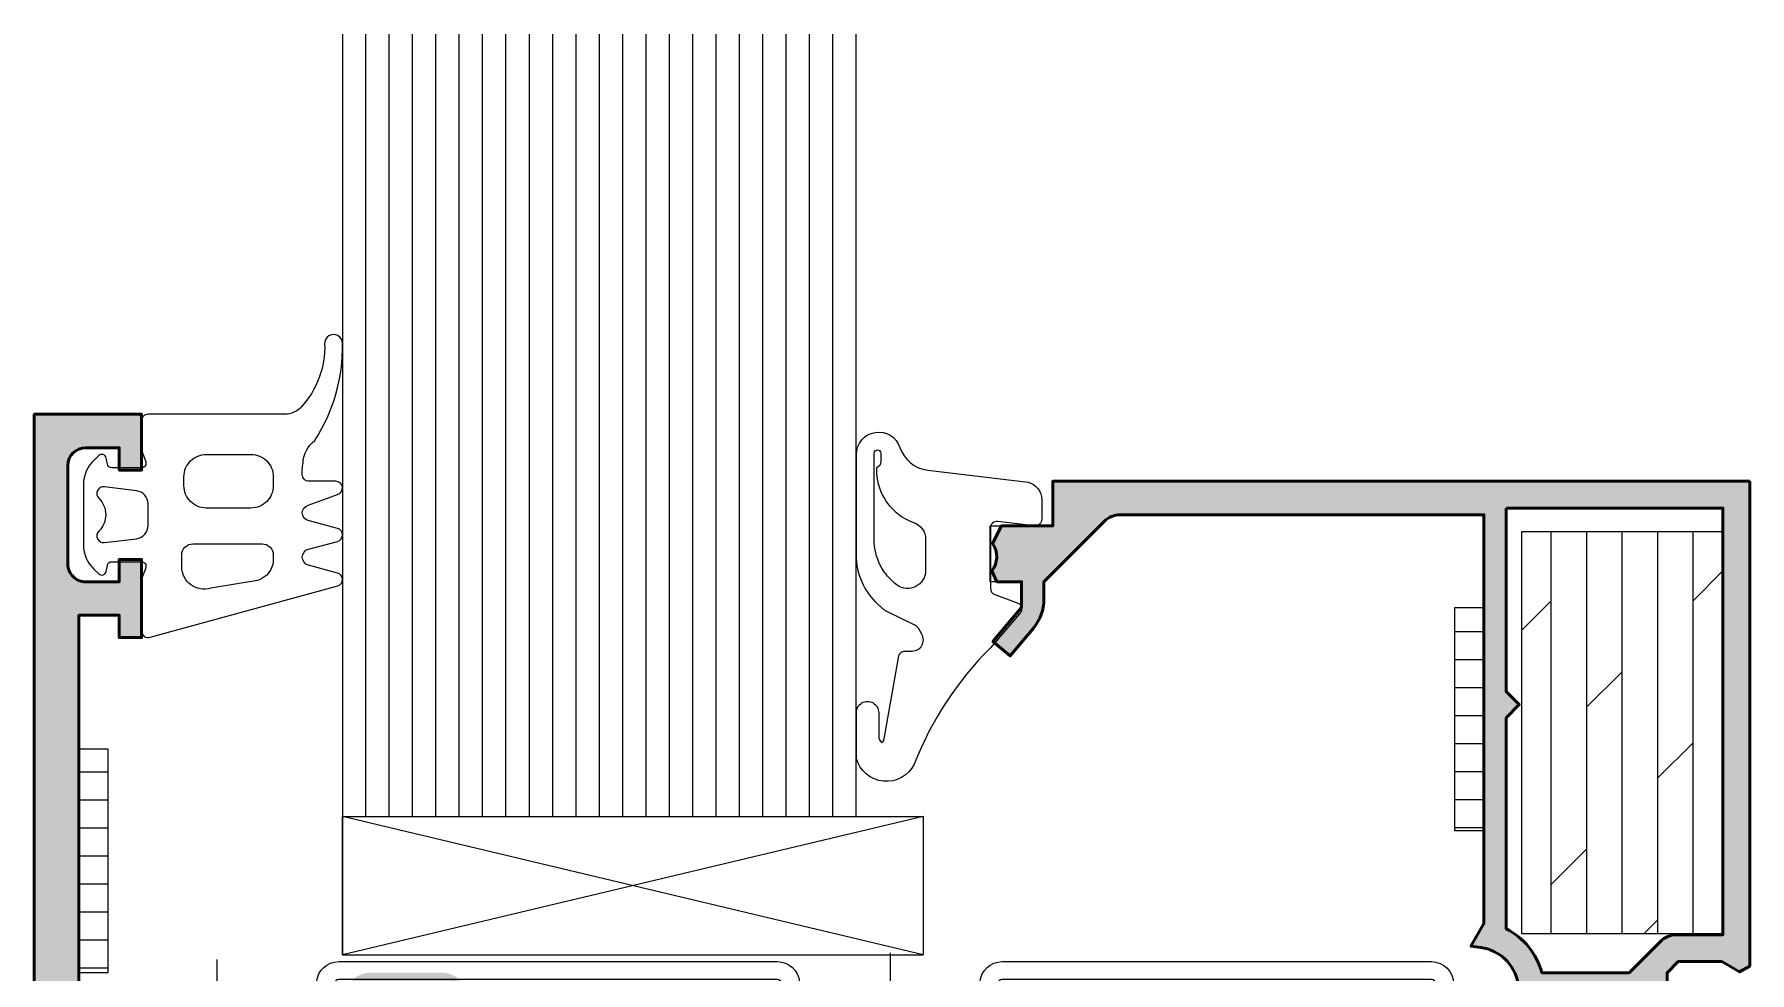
# Model space of a CAD drawing. Header units: millimetres. Extents: x -1821 to 14707, y -2864 to 1473.
# Drawn here: x 12152.8 to 12229.6, y -1103.8 to -1061.8 of the extents above; entities that cross this region are included whole.
import ezdxf

# ---------------------------------------------------------------- set-up
doc = ezdxf.new("R2010")
doc.units = ezdxf.units.MM
doc.linetypes.add('CENTER', pattern=[50.800000000000004, 31.75, -6.35, 6.35, -6.35])
doc.linetypes.add('VERDECKT', pattern=[9.524999999999999, 6.35, -3.175])
doc.layers.add('AM_S', color=80, linetype='Continuous', lineweight=50)
doc.layers.add('Docu-AM_8', color=1, linetype='Continuous', lineweight=25)
for name, color, linetype in [('CENT_18', 3, 'CENTER'), ('CENTER25', 2, 'CENTER'), ('CONST35', 7, 'Continuous'), ('CONST50', 1, 'Continuous'), ('HIDE_18', 3, 'VERDECKT')]:
    doc.layers.add(name, color=color, linetype=linetype)

# ---------------------------------------------------------------- blocks, each defined once
blk = doc.blocks.new('WI4010065')
at = {"linetype": 'Continuous'}
for points in [[(0.3, 0, 0.414214), (0, -0.3), (0, -1.615239), (0.187939, -2.131596, -0.520567), (0, -2.4), (-1.33218, -2.4, -0.36397), (-1.529142, -2.23473), (-1.576655, -1.96527, 0.594937), (-1.910016, -1.853729), (-2.122998, -2.052338, 0.208), (-2.6, -3.149369), (-2.6, -5.850631, 0.208), (-2.122998, -6.947662), (-1.910016, -7.146271, 0.594937), (-1.576655, -7.03473), (-1.529142, -6.76527, -0.36397), (-1.33218, -6.6), (0, -6.6, -0.520567), (0.187939, -6.868404), (0, -7.384761), (0, -9.7, 0.505497), (0.389, -9.986), (8.789, -7.686, 0.751737), (8.775901, -7.11), (7.474901, -6.762, -0.767327), (7.474901, -6.038), (8.775901, -5.69, 0.767327), (8.775901, -5.11), (7.458901, -4.757, -0.767327), (7.458901, -4.076), (8.775901, -3.59, 0.876976), (8.697901, -3), (7.497901, -3, -0.414214), (7.197901, -2.7), (7.197901, -2.48, -0.051818), (7.229954, -2.171592, -0.225446), (7.753453, -1.181, 0.150709), (8.998426, 3.166347, 1.016945), (8.198426, 3.153347, -0.195341), (7.159804, 0.327187, -0.211259), (6.419992, 0), (0.3, 0)], [(4.9, -1.8, -0.414214), (5.9, -2.8), (5.9, -3.2, -0.414214), (4.9, -4.2), (2.9, -4.2, -0.414214), (1.9, -3.2), (1.9, -2.8, -0.414214), (2.9, -1.8), (4.9, -1.8)], [(0.3, -4.975849), (0.3, -4.024151, 0.378866), (-0.226878, -3.428624), (-1.663439, -3.252236, 0.717695), (-1.909647, -3.764588, -0.421053), (-1.909647, -5.235412, 0.717695), (-1.663439, -5.747764), (-0.226878, -5.571376, 0.378866), (0.3, -4.975849)], [(5.4, -5.8, -0.414214), (5.9, -6.3), (5.9, -6.487, -0.328465), (5.197, -7.442), (3.097, -7.784, -0.505497), (1.8, -6.829), (1.8, -6.3, -0.414214), (2.3, -5.8), (5.4, -5.8)]]:
    blk.add_lwpolyline(points, format="xyb", close=True, dxfattribs=at)
blk = doc.blocks.new('WS4070448')
for p, q in [((6.61725692111645, -8.639359081321516), (6.61725692111645, -11.00311480052579)), ((6.61725692111645, -8.639359081321516), (9.517256921116541, -8.639359081321516)), ((9.517256921116541, -11.00311480052579), (9.517256921116541, -8.639359081321516)), ((6.61725692111645, -11.00311480052579), (8.067256921116496, -12.63935908132152)), ((8.067256921116496, -12.63935908132152), (9.517256921116541, -11.00311480052579))]:
    blk.add_line(p, q)
blk.add_lwpolyline([(11.39017358778314, 2.114399939326205, 0.3148562194916155), (4.744340254449881, 2.114399939326205, 0.244911807885714), (4.31725692111651, 1.294786315076664), (4.31725692111651, 0.3606409186785697), (11.81725692111651, 0.3606409186785697), (11.81725692111651, 1.294786315076664, 0.244911807885716), (11.39017358778314, 2.114399939326205, 0.1382912330068625)], format="xyb")
for points in [[(6.117256921116464, -1.139359081321317), (6.617256921116464, -1.428034215916085), (8.06725692111651, -1.08419660353465), (8.56725692111651, -0.707357978585577), (8.06725692111651, -0.5068463343449991), (6.617256921116464, -0.8506839467264342)], [(6.117256921116464, -2.539359081321294), (6.617256921116464, -2.828034215916063), (9.517256921116555, -2.140358991153079), (10.01725692111656, -1.851683856558196), (9.517256921116555, -1.563008721963428), (6.617256921116464, -2.250683946726411)], [(6.117256921116464, -3.939359081321271), (6.617256921116464, -4.22803421591604), (9.517256921116555, -3.540358991153056), (10.01725692111656, -3.251683856558287), (9.517256921116555, -2.963008721963405), (6.617256921116464, -3.650683946726502)], [(6.117256921116464, -5.339359081321362), (6.617256921116464, -5.628034215916131), (9.517256921116555, -4.940358991153147), (10.01725692111656, -4.651683856558265), (9.517256921116555, -4.363008721963496), (6.617256921116464, -5.05068394672648)], [(6.117256921116464, -6.739359081321339), (6.617256921116464, -7.028034215916108), (9.517256921116555, -6.340358991153124), (10.01725692111656, -6.051683856558356), (9.517256921116555, -5.763008721963473), (6.617256921116464, -6.450683946726571)], [(6.117256921116464, -8.13935908132143), (6.617256921116464, -8.428034215916199), (9.517256921116555, -7.740358991153215), (10.01725692111656, -7.451683856558333), (9.517256921116555, -7.163008721963564), (6.617256921116464, -7.850683946726548)]]:
    blk.add_lwpolyline(points, close=True)
for points in [[(6.117256921116464, -1.139359081321317), (8.56725692111651, -0.707357978585577)], [(6.617256921116464, -0.1393590813214303), (6.617256921116464, -0.8506839467264342)], [(9.517256921116555, -0.1393590813214303), (9.517256921116555, -1.563008721963428)], [(6.617256921116464, -1.428034215916085), (6.617256921116464, -1.850683946726662)], [(6.617256921116464, -1.428034215915972), (6.617256921116464, -2.250683946726411)], [(6.617256921116464, -1.428034215916085), (6.617256921116464, -2.250683946726411)], [(6.117256921116464, -2.539359081321294), (10.01725692111656, -1.851683856558196)], [(9.517256921116555, -2.140358991153079), (9.517256921116555, -2.963008721963405)], [(6.617256921116464, -2.828034215916063), (6.617256921116464, -3.650683946726389)], [(6.117256921116464, -3.939359081321271), (10.01725692111656, -3.251683856558287)], [(9.517256921116555, -3.540358991153056), (9.517256921116555, -4.363008721963496)], [(6.617256921116464, -4.22803421591604), (6.617256921116464, -5.05068394672648)], [(6.117256921116464, -5.339359081321362), (10.01725692111656, -4.651683856558265)], [(9.517256921116555, -4.940358991153147), (9.517256921116555, -5.763008721963473)], [(6.117256921116464, -6.739359081321339), (10.01725692111656, -6.051683856558356)], [(6.617256921116464, -5.628034215916131), (6.617256921116464, -6.450683946726457)], [(9.517256921116555, -6.340358991153124), (9.517256921116555, -7.163008721963564)], [(6.117256921116464, -8.13935908132143), (10.01725692111656, -7.451683856558333)], [(6.617256921116464, -7.028034215916108), (6.617256921116464, -7.850683946726548)], [(6.617256921116464, -8.428034215916199), (6.617256921116464, -8.63935908132143)], [(9.517256921116555, -7.740358991153215), (9.517256921116555, -8.63935908132143)], [(9.267256921116555, -8.63935908132143), (9.267256921116555, -10.88653788598694), (8.100687889319275, -12.28495534589953)], [(9.517256921116555, -9.140358991153192), (9.517256921116555, -9.963008721963632)], [(6.617256921116464, -9.828034215916176), (6.617256921116464, -10.65068394672662)]]:
    blk.add_lwpolyline(points)
for centre, radius, start, end in [((6.117256921116464, -0.1393590813214303), 0.5, 0, 90), ((10.01725692111656, -0.1393590813214303), 0.5, 90, 180), ((6.608770647169436, -12.47123468863523), 1.46814441479989, 353.4243546898833, 89.66881296982747)]:
    blk.add_arc(centre, radius, start, end)
at = {"layer": 'CENT_18'}
blk.add_line((8.051324099384601, -14.39948361255352), (8.067256921116496, 4.660640918678553), dxfattribs=at)
at = {"layer": 'HIDE_18'}
for p, q in [((7.095590298616457, 1.693974918678634), (7.095590298616457, 3.078670647065735)), ((9.03892354361642, 1.693974918678634), (9.03892354361642, 3.078670647065735)), ((7.507789093673637, 1.693974918678634), (7.507789093673637, 2.967171702408848)), ((8.626724748559354, 1.693974918678634), (8.626724748559354, 2.967171702408848))]:
    blk.add_line(p, q, dxfattribs=at)
for points in [[(6.417257671116445, 2.920991849600028), (6.417257671116445, 1.693974918678606)], [(9.71725617111646, 2.920991849600028), (9.71725617111646, 1.693974918678606)], [(6.417257671116445, 1.693974918678606), (8.06725692111651, 1.251858952129083)], [(9.71725617111646, 1.693974918678606), (8.06725692111651, 1.251858952129083)]]:
    blk.add_lwpolyline(points, dxfattribs=at)
for centre, radius, start, end in [((6.477833716567616, 4.198323827732139), 1.278767547148902, 267.2848457777188, 298.8872446147255), ((8.06725692111651, 5.853135295953763), 2.939692180009696, 250.6988425741186, 289.3011574258814), ((9.656680125665403, 4.198323827732139), 1.278767547148902, 241.1127553852741, 272.7151542222811), ((6.756423984866402, 2.851153472017387), 1.205859026872558, 253.6642630842155, 286.3357369157983), ((8.067256921116623, 11.77548796901581), 10.12822992478941, 264.4947782301543, 275.5052217698424), ((9.378089857366618, 2.851153472017955), 1.205859026873062, 253.6642630842089, 286.3357369157813)]:
    blk.add_arc(centre, radius, start, end, dxfattribs=at)
blk = doc.blocks.new('WI4080202')
blk.add_lwpolyline([(-29.48325693051129, 2.300000000000118, -0.3888787318529908), (-28.48706223241948, 1.387155742747773), (-28.21544610951105, -1.717430748369289, 0.3888787318529907), (-28.0162071698926, -1.899999599819928), (-20.88378352581526, -1.899999599819758, 0.3888787318529907), (-20.68454458619681, -1.717430748369459), (-20.41292846328815, 1.387155742747776, -0.3888787318529907), (-19.41673376519657, 2.300000000000122), (-0.1999999999998181, 2.300000000000127, -0.414213562373095), (0.8000000000001819, 1.300000000000127), (0.8000000000001819, -5.684341886080801e-14, -0.414213562373095), (-0.1999999999998181, -1.000000000000057), (-1.699999999999818, -1.000000000000057), (-1.699999999999818, -0.1999999999998749), (-0.1999999999998181, -0.1999999999998749, 0.4142135623731117), (0, 0), (0, 1.300000000000127, 0.4142135623731117), (-0.1999999999998181, 1.500000000000002), (-19.41673376519657, 1.500000000000167, 0.3888787318529743), (-19.61597270481502, 1.317431148549641), (-19.88758882772345, -1.787155342567594, -0.3888787318529907), (-20.88378352581526, -2.69999959981994), (-28.0162071698926, -2.69999959981994, -0.3888787318529907), (-29.01240186798418, -1.787155342567594), (-29.28401799089283, 1.317431148549467, 0.3888787318529908), (-29.48325693051129, 1.500000000000107), (-49.11672446090415, 1.499999999999931, 0.3888787318530236), (-49.31596340052238, 1.317431148549632), (-49.61382596208682, -2.087153509164708, -0.3888787318530562), (-50.61002066017841, -2.999997766417053), (-58.2000000000005, -2.999997766417057), (-58.2000000000005, -2.199997766416875), (-50.61002066017841, -2.199997766416871, 0.3888787318530562), (-50.41078172055995, -2.017428914966573), (-50.11291915899574, 1.387155742747767, -0.3888787318529907), (-49.11672446090415, 2.300000000000169), (-29.48325693051129, 2.300000000000118)], format="xyb", close=True)
for points in [[(-56.44784405713563, -2.199997766416875), (-56.44784405713563, -2.999997766417057)], [(-52.44784405713563, -2.199997766416871), (-52.44784405713563, -2.999997766417053)]]:
    blk.add_lwpolyline(points)
at = {"layer": 'CENTER25'}
for p, q in [((-24.44999534785393, 1.089744308805443), (-24.44999534785393, -5.582265911177451)), ((-54.60000000000059, -6.031587835803879), (-54.60000000000059, 0.7551045396416907))]:
    blk.add_line(p, q, dxfattribs=at)
blk = doc.blocks.new('WI4030187')
h = blk.add_hatch()
h.set_pattern_fill('LINE', color=256, scale=0.395, angle=90, style=0)
h.set_pattern_definition([(90, (0, 0), (-1.254125, 7.679047217437444e-17), [])])
h.paths.add_polyline_path([(10, 1.300000000000001), (0, 1.300000000000001), (0, 0), (10, 4.440892098500626e-16)])
blk.add_lwpolyline([(0, 1.3), (0, 0), (10, 4.440892098500626e-16), (10, 1.300000000000001)], close=True)
blk = doc.blocks.new('*U129', base_point=(142.9751089239313, 102.1128099540206))
at = {"layer": 'CONST35'}
for p, q in [((143.4978361966585, 102.1128099540206), (143.4978361966585, 119.6128099540206)), ((144.0205634693858, 102.1128099540206), (144.0205634693858, 119.6128099540206)), ((144.543290742113, 102.1128099540206), (144.543290742113, 119.6128099540206)), ((145.0660180148403, 102.1128099540206), (145.0660180148403, 119.6128099540206)), ((145.5887452875675, 102.1128099540206), (145.5887452875675, 119.6128099540206)), ((146.1114725602948, 102.1128099540206), (146.1114725602948, 119.6128099540206)), ((146.634199833022, 102.1128099540206), (146.634199833022, 119.6128099540206)), ((147.1569271057493, 102.1128099540206), (147.1569271057493, 119.6128099540206)), ((147.6796543784765, 102.1128099540206), (147.6796543784765, 119.6128099540206)), ((148.2023816512038, 102.1128099540206), (148.2023816512038, 119.6128099540206)), ((148.725108923931, 102.1128099540206), (148.725108923931, 119.6128099540206)), ((149.2478361966583, 102.1128099540206), (149.2478361966583, 119.6128099540206)), ((149.7705634693855, 102.1128099540206), (149.7705634693855, 119.6128099540206)), ((150.2932907421128, 102.1128099540206), (150.2932907421128, 119.6128099540206)), ((150.81601801484, 102.1128099540206), (150.81601801484, 119.6128099540206)), ((151.3387452875673, 102.1128099540206), (151.3387452875673, 119.6128099540206)), ((151.8614725602945, 102.1128099540206), (151.8614725602945, 119.6128099540206)), ((152.3841998330218, 102.1128099540206), (152.3841998330218, 119.6128099540206)), ((152.906927105749, 102.1128099540206), (152.906927105749, 119.6128099540206)), ((153.4296543784763, 102.1128099540206), (153.4296543784763, 119.6128099540206)), ((153.9523816512036, 102.1128099540206), (153.9523816512036, 119.6128099540206))]:
    blk.add_line(p, q, dxfattribs=at)
blk.add_lwpolyline([(142.9751089239313, 119.6128099540206), (142.9751089239313, 102.1128099540206), (154.4751089239313, 102.1128099540206), (154.4751089239313, 119.6128099540206)], dxfattribs=at)
blk = doc.blocks.new('WI3090077')
for points in [[(-34.00000000000001, 20.00000000000002), (-31.20000000000001, 20.00000000000002), (-31.20000034275063, 22.00000000000002), (-7.105427357601002e-15, 22), (0, 0.3000000000000043), (-0.4500000000000064, 0.04019237886466698), (-1.246410161513783, 0.5), (-3.200000000000024, 0.5000000000000036), (-3.70000000000001, 3.552713678800501e-15), (-3.700000000000014, -1.899999999999991), (-3.500000000000004, -1.900000000000002), (-3.500000000000007, -2.299999999999997), (-4.900000000000006, -2.299999999999994), (-4.900000000000013, -1.199999999999996), (-9.201613323034078, -1.199999999999996), (-9.298437906689262, -1.574999999999996, -0.6526792417611865), (-14.90000000000001, -2.488194301613421), (-14.90000000000001, -2.199999999999989), (-13.65738719604984, -2.199999999999996, 1.382110527038188), (-12.04000000000001, 1.132588937151411), (-12.48361182593795, 1.192270058432107), (-11.9, 2.203115392854702), (-11.9, 20.50000000000005), (-28.18578597812919, 20.50000000000007, 0.1989123673796576), (-28.89289275931574, 20.20710678118662), (-31.59999954050234, 17.50000000000002), (-31.59999954050234, 16.71441000000001, -0.1763269499999998), (-32.06791154050234, 15.42883600000001), (-33.11697754050233, 14.17860700000002), (-33.88302254050234, 14.82139400000002), (-32.59999954050234, 16.35044100000001), (-32.59999954050234, 17.50000000000002), (-34.00000000000001, 17.50000000000002)], [(-10.9, 20.80000000000005), (-10.90000000000001, 12.58284271247458), (-10.31715728752541, 12.00000000000001), (-10.90000000000001, 11.41715728752541), (-10.90000000000001, 1.965863337187804, -0.2134575926161298), (-9.305004173625662, 4.884981308350689e-15), (-5.397056274847692, 5.329070518200751e-15), (-3.989949493661207, 1.407106781186525, -0.1989123673796592), (-3.282842712474658, 1.699999999999986), (-1.200000000000003, 1.700000000000001), (-1.200000000000003, 20.80000000000005), (-10.9, 20.80000000000005)]]:
    blk.add_lwpolyline(points, format="xyb", close=True)
blk = doc.blocks.new('WI4090084')
h = blk.add_hatch()
h.set_pattern_fill('DOLMIT', color=256, scale=0.25, angle=90, style=0)
h.set_pattern_definition([(90, (3.299999999999999, -4.999999999999947), (-1.5875, 9.720312933465119e-17), []), (135, (3.299999999999999, -4.999999999999947), (-3.174997835875247, -3.174997835875246), [2.245065, -4.490125])])
h.paths.add_polyline_path([(-1.200000000000001, 20.25000000000005), (-10.2, 20.25000000000005), (-10.2, 2.250000000000053), (-1.200000000000001, 2.250000000000053)])
blk.add_lwpolyline([(-1.200000000000001, 2.250000000000053), (-1.200000000000001, 20.25000000000005), (-10.2, 20.25000000000005), (-10.2, 2.250000000000053)], close=True)
blk = doc.blocks.new('WI4010016')
for points in [[(1.688524541037498, 1.955098387866187, -0.3461331105005999), (2.300000000000009, 1.177629097523088), (2.300000000000009, 0.3000000000000007, -0.4496975793339003), (1.964201519213871, 0.002143543341084353), (0.3357984807861376, 0.1978564566589185, 0.4496975790873189), (0, -0.09999999999999787), (8.881784197001252e-15, -2.789937738537067, 0.3152987891044772), (0.1973939570023084, -3.07184552477284), (1.202606042997701, -3.437712803199801, -0.5486187868935034), (1.312132034355964, -3.931752623791538), (8.881784197001252e-15, -5.462840692334162, 0.1047370976568534), (-3.406423218303059, -10.66239783296412, -0.6847275734263883), (-5.998862265964473, -10.41759847683421), (-5.99999999999999, -8.356045977972915, -1.000000000820416), (-5.000000152286873, -8.355494095902072), (-4.999185325138845, -9.417046646897802, 0.2876010921935182), (-4.840369174558055, -9.693420639918134, 0.1568827604902037), (-4.754309305069709, -9.531084462516114), (-4.093366878559364, -5.819627514306675, -0.04138140840473169), (-4.072210403923394, -5.73976082248041), (-4.02199999999999, -5.688999999999987, -0.2002740000000003), (-3.808999999999996, -5.599999999999986), (-3.499999999999998, -5.599999999999988, 0.5773500002734709), (-3.067000000000005, -4.849999999999988), (-3.223000000000011, -4.579000000000002, 0.149451), (-3.350999999999997, -4.460000000000002), (-4.636999999999999, -3.832999999999992, -0.06992699999999963), (-4.752000000000008, -3.754999999999988), (-5.007000000000003, -3.524999999999999, -0.2125570000000001), (-5.999999999999997, -1.295999999999985), (-5.999999999999997, 3.199999999999996, -0.8524306773310859), (-4.050129141320308, 3.512472740920035, 0.2913362923093043), (-2.803283656008738, 2.49191776302653), (1.688524541037498, 1.955098387866187)], [(-2.900000000000004, -1.999999999999993, -0.6129919999999992), (-4.17099999999999, -2.646999999999983, -0.2399310002169106), (-5.199999999999986, -0.6249999999999947), (-5.199999999999986, 3.250000000000007, -0.9999999999999999), (-4.900000000000004, 3.250000000000007), (-4.900000000000004, 2.882999999999988, -0.3178370002258233), (-5.099999999999993, 2.6), (-5.102000000000002, 2.512000000000008, 0.3179750002258412), (-3.433999999999994, 0.1540000000000035, -0.3179750000000001), (-2.900000000000004, -0.5999999999999872), (-2.900000000000004, -1.999999999999993)]]:
    blk.add_lwpolyline(points, format="xyb", close=True)
blk = doc.blocks.new('B-1021353_docu_wos')
at = {"layer": 'Docu-AM_8'}
h = blk.add_hatch(color=256, dxfattribs=at)
edge = h.paths.add_edge_path()
edge.add_line((0, 0), (4.800000000205046, 5.127842566120559e-10))
edge.add_line((4.800000000205046, 5.127842566120559e-10), (4.799999999897409, 2.500000000512784))
edge.add_line((4.799999999897409, 2.500000000512784), (3.799999999989723, 2.500000000297433))
edge.add_line((3.799999999989723, 2.500000000297433), (3.800000000071748, 1.500000000379458))
edge.add_line((3.800000000071748, 1.500000000379458), (2.300000000051228, 1.500000000358938))
edge.add_arc((2.30000000005125, 2.300000000358944), 0.8000000000000058, 179.9999999999996, 269.99999999999835, ccw=False)
edge.add_line((1.500000000051245, 2.300000000358949), (1.500000000051273, 6.700000000358956))
edge.add_arc((2.300000000051245, 6.700000000358967), 0.7999999999999714, 90.0000000000012, 180.0000000000008, ccw=False)
edge.add_line((2.300000000051228, 7.500000000358939), (3.800000000030736, 7.500000000379458))
edge.add_line((3.800000000030736, 7.500000000379458), (3.800000000030736, 6.500000000215351))
edge.add_line((3.800000000030736, 6.500000000215351), (4.800000000410166, 6.500000000307637))
edge.add_line((4.800000000410166, 6.500000000307637), (4.800000000051227, 10.00000000035894))
edge.add_line((4.800000000051227, 10.00000000035894), (3.800000000051256, 10.00000000035894))
edge.add_line((3.800000000051256, 10.00000000035894), (3.800000000071805, 9.000000000379458))
edge.add_line((3.800000000071805, 9.000000000379458), (2.000000000071765, 9.000000000338417))
edge.add_line((2.000000000071765, 9.000000000338417), (2.000000000051281, 28.50000000035895))
edge.add_arc((3.0000000000513, 28.50000000035897), 1.000000000000019, 90.00000000000108, 180.0000000000008, ccw=False)
edge.add_line((3.000000000051281, 29.50000000035898), (15.70000000003075, 29.50000000037945))
edge.add_line((15.70000000003075, 29.50000000037945), (15.70000000007176, 26.50000000037944))
edge.add_line((15.70000000007176, 26.50000000037944), (13.99999999998972, 26.50000000029742))
edge.add_line((13.99999999998972, 26.50000000029742), (14.00000000005125, 26.00000000035895))
edge.add_arc((14.99999999964105, 25.99999999994874), 0.999999999589793, 179.9999999764969, 270.0000000235032)
edge.add_line((15.00000000005125, 25.00000000035895), (18.30000000005124, 25.00000000035895))
edge.add_arc((18.30000000005123, 26.00000000035896), 1.000000000000002, 270.0000000000002, 360)
edge.add_line((19.30000000005124, 26.00000000035896), (19.2999999999897, 26.50000000042048))
edge.add_line((19.2999999999897, 26.50000000042048), (17.3999999999897, 26.50000000025641))
edge.add_line((17.3999999999897, 26.50000000025641), (17.39999999999996, 29.50000000030768))
edge.add_line((17.39999999999996, 29.50000000030768), (22.80000000005124, 29.50000000035892))
edge.add_line((22.80000000005124, 29.50000000035892), (22.80000000005121, 32.04999900035894))
edge.add_line((22.80000000005121, 32.04999900035894), (20.80000000005121, 31.04999900035894))
edge.add_line((20.80000000005121, 31.04999900035894), (19.80000000005121, 31.04999900035897))
edge.add_line((19.80000000005121, 31.04999900035897), (19.80000000005121, 35.54999900035897))
edge.add_line((19.80000000005121, 35.54999900035897), (20.80000000005121, 35.54999900035894))
edge.add_line((20.80000000005121, 35.54999900035894), (22.80000000005121, 34.54999900035894))
edge.add_line((22.80000000005121, 34.54999900035894), (22.80000000005123, 35.19999900035892))
edge.add_line((22.80000000005123, 35.19999900035892), (22.06645320864787, 36.81380192012519))
edge.add_arc((21.15608673324478, 36.39999897129308), 0.9999999999999942, 24.44395506557961, 90.0000000000004)
edge.add_line((21.15608673324477, 37.39999897129307), (21.10000000005125, 37.39999897129307))
edge.add_arc((21.09999999964106, 38.39999897088288), 0.9999999995898072, 179.9999999764963, 270.0000000235023, ccw=False)
edge.add_line((20.10000000005125, 38.3999989712931), (20.10000000005126, 103.6000010294248))
edge.add_arc((21.10000000005125, 103.6000010294248), 0.9999999999999893, 89.9999999999992, 179.9999999999992, ccw=False)
edge.add_line((21.10000000005127, 104.6000010294248), (21.15608673324479, 104.6000010294248))
edge.add_arc((21.1560867332448, 105.6000010294248), 0.9999999999999946, 269.9999999999996, 335.55604493442)
edge.add_line((22.06645320864789, 105.1861980805927), (22.80000000005126, 106.8000010003589))
edge.add_line((22.80000000005126, 106.8000010003589), (22.80000000005126, 107.4500010003589))
edge.add_line((22.80000000005126, 107.4500010003589), (20.80000000005126, 106.4500010003589))
edge.add_line((20.80000000005126, 106.4500010003589), (19.80000000005125, 106.450001000359))
edge.add_line((19.80000000005125, 106.450001000359), (19.80000000005126, 110.950001000359))
edge.add_line((19.80000000005126, 110.950001000359), (20.80000000005126, 110.9500010003589))
edge.add_line((20.80000000005126, 110.9500010003589), (22.80000000005126, 109.9500010003589))
edge.add_line((22.80000000005126, 109.9500010003589), (22.80000000005125, 112.5000000003589))
edge.add_line((22.80000000005125, 112.5000000003589), (17.39999999989743, 112.5000000001026))
edge.add_line((17.39999999989743, 112.5000000001026), (17.40000000003076, 115.5000000003385))
edge.add_line((17.40000000003076, 115.5000000003385), (19.30000000011279, 115.5000000004205))
edge.add_line((19.30000000011279, 115.5000000004205), (19.30000000005126, 116.000000000359))
edge.add_arc((18.30000000005126, 116.000000000359), 1, 0, 90)
edge.add_line((18.30000000005126, 117.000000000359), (15.00000000005127, 117.000000000359))
edge.add_arc((15.00000000005127, 116.000000000359), 1, 90, 180)
edge.add_line((14.00000000005127, 116.000000000359), (14.00000000003078, 115.5000000002154))
edge.add_line((14.00000000003078, 115.5000000002154), (15.70000000003077, 115.5000000003794))
edge.add_line((15.70000000003077, 115.5000000003794), (15.70000000007178, 112.5000000003795))
edge.add_line((15.70000000007178, 112.5000000003795), (3.000000000051271, 112.500000000359))
edge.add_arc((3.000000000051279, 113.500000000359), 1.000000000000007, 180, 269.9999999999996, ccw=False)
edge.add_line((2.000000000051271, 113.500000000359), (2.00000000003078, 133.0000000003385))
edge.add_line((2.00000000003078, 133.0000000003385), (3.800000000030763, 133.0000000003795))
edge.add_line((3.800000000030763, 133.0000000003795), (3.800000000051283, 132.000000000359))
edge.add_line((3.800000000051283, 132.000000000359), (4.800000000051283, 132.000000000359))
edge.add_line((4.800000000051283, 132.000000000359), (4.799999999897472, 135.5000000005128))
edge.add_line((4.799999999897472, 135.5000000005128), (3.799999999989758, 135.5000000002974))
edge.add_line((3.799999999989758, 135.5000000002974), (3.800000000153837, 134.5000000002974))
edge.add_line((3.800000000153837, 134.5000000002974), (2.300000000051291, 134.500000000359))
edge.add_arc((2.299999999723097, 135.3000000000308), 0.7999999996718173, 179.9999999764995, 270.00000002350515, ccw=False)
edge.add_line((1.500000000051279, 135.3000000003589), (1.50000000005128, 139.700000000359))
edge.add_arc((2.300000000051292, 139.700000000359), 0.8000000000000125, 90.00000000000011, 180, ccw=False)
edge.add_line((2.300000000051291, 140.500000000359), (3.800000000030771, 140.5000000003795))
edge.add_line((3.800000000030771, 140.5000000003795), (3.800000000030771, 139.5000000002154))
edge.add_line((3.800000000030771, 139.5000000002154), (4.800000000410201, 139.5000000003077))
edge.add_line((4.800000000410201, 139.5000000003077), (4.799999999897445, 142.0000000005128))
edge.add_line((4.799999999897445, 142.0000000005128), (-1.025384221975401e-10, 142.0000000002051))
edge.add_line((-1.025387420371809e-10, 142.0000000002051), (0, 0))
h.paths.add_polyline_path([(1.800000000051254, 108.200000000359), (2.200000000051288, 108.200000000359), (2.200000000051288, 110.7000000003589), (18.10000000005127, 110.700000000359), (18.10000000005127, 104.6000010294248), (18.40000000005125, 104.6000010294248), (18.40000000005123, 37.39999897129313), (18.10000000005125, 37.39999897129313), (18.10000000005125, 31.30000000035888), (2.20000000005127, 31.30000000035891), (2.20000000005127, 33.80000000035891), (1.800000000051265, 33.80000000035891)], flags=16)
at = {"layer": 'AM_S'}
blk.add_lwpolyline([(2.000000000051271, 113.500000000359), (2.00000000003078, 133.0000000003385), (3.800000000030763, 133.0000000003795), (3.800000000051283, 132.000000000359), (4.800000000051283, 132.000000000359), (4.799999999897472, 135.5000000005128), (3.799999999989758, 135.5000000002974), (3.800000000153837, 134.5000000002974), (2.300000000051291, 134.500000000359, -0.4142135626133888), (1.500000000051279, 135.3000000003589), (1.50000000005128, 139.700000000359, -0.4142135623730944), (2.300000000051291, 140.500000000359), (3.800000000030771, 140.5000000003795), (3.800000000030771, 139.5000000002154), (4.800000000410201, 139.5000000003077), (4.799999999897445, 142.0000000005128), (-1.025387420371809e-10, 142.0000000002051), (0, 0)], format="xyb", dxfattribs=at)
blk = doc.blocks.new('B-3090077_docu_wos')
at = {"layer": 'Docu-AM_8'}
h = blk.add_hatch(color=256, dxfattribs=at)
edge = h.paths.add_edge_path()
edge.add_line((-5.916165994601652e-15, 22), (1.483069987347554e-17, 0.3000000000000043))
edge.add_line((1.483069987347554e-17, 0.3000000000000042), (-0.4500000000000064, 0.04019237886466698))
edge.add_line((-0.4500000000000064, 0.040192378864667), (-1.246410161513782, 0.4999999999999999))
edge.add_line((-1.246410161513782, 0.4999999999999999), (-3.200000000000023, 0.5000000000000037))
edge.add_line((-3.200000000000023, 0.5000000000000037), (-3.70000000000001, 3.774758283725532e-15))
edge.add_line((-3.70000000000001, 3.755256197147949e-15), (-3.700000000000014, -1.899999999999991))
edge.add_line((-3.700000000000014, -1.899999999999991), (-3.500000000000004, -1.900000000000002))
edge.add_line((-3.500000000000004, -1.900000000000002), (-3.500000000000007, -2.299999999999997))
edge.add_line((-3.500000000000007, -2.299999999999997), (-4.900000000000006, -2.299999999999994))
edge.add_line((-4.900000000000006, -2.299999999999994), (-4.900000000000013, -1.199999999999996))
edge.add_line((-4.900000000000013, -1.199999999999996), (-9.201613323034078, -1.199999999999995))
edge.add_line((-9.201613323034078, -1.199999999999995), (-9.298437906689262, -1.574999999999995))
edge.add_arc((-12.30000000000001, -0.7999999999999986), 3.100000000000002, 212.9958854735797, 345.5224878140702, ccw=False)
edge.add_line((-14.90000000000001, -2.48819430161342), (-14.90000000000001, -2.199999999999987))
edge.add_line((-14.90000000000001, -2.199999999999987), (-13.65738719604984, -2.199999999999995))
edge.add_arc((-12.30000000000001, -0.7999999999999987), 1.950000000000004, 225.8853814517831, 442.3377443392339)
edge.add_line((-12.04000000000001, 1.132588937151411), (-12.48361182593795, 1.192270058432107))
edge.add_line((-12.48361182593795, 1.192270058432107), (-11.9, 2.203115392854702))
edge.add_line((-11.9, 2.203115392854702), (-11.9, 20.50000000000005))
edge.add_line((-11.9, 20.50000000000005), (-28.18578597812918, 20.50000000000007))
edge.add_arc((-28.18578597812919, 19.50000000000007), 0.9999999999999971, 89.99999999999959, 134.9999999999996)
edge.add_line((-28.89289275931573, 20.20710678118662), (-31.59999954050233, 17.50000000000002))
edge.add_line((-31.59999954050233, 17.50000000000002), (-31.59999954050234, 16.71441000000002))
edge.add_arc((-33.59999863582795, 16.71441194627615), 1.99999909532656, 319.9999510689149, 359.9999442432706, ccw=False)
edge.add_line((-32.06791154050234, 15.42883600000002), (-33.11697754050233, 14.17860700000003))
edge.add_line((-33.11697754050233, 14.17860700000003), (-33.88302254050234, 14.82139400000002))
edge.add_line((-33.88302254050234, 14.82139400000002), (-32.59999954050234, 16.35044100000001))
edge.add_line((-32.59999954050234, 16.35044100000001), (-32.59999954050234, 17.50000000000002))
edge.add_line((-32.59999954050234, 17.50000000000002), (-33.70000054050234, 17.50000000000003))
edge.add_line((-33.70000054050234, 17.50000000000003), (-33.93351854050232, 17.98833300000001))
edge.add_arc((-34.71191328459863, 18.61610855631838), 1.000000263373766, 321.1138150427815, 396.1046044993024)
edge.add_line((-33.90397054050234, 19.20537000000001), (-33.49999954050233, 20.00000000000002))
edge.add_line((-33.49999954050233, 20.00000000000002), (-31.20000000000001, 20.00000000000002))
edge.add_line((-31.20000000000001, 20.00000000000002), (-31.20000034275063, 22.00000000000002))
edge.add_line((-31.20000034275063, 22.00000000000002), (-7.105427357601002e-15, 22))
edge = h.paths.add_edge_path(flags=16)
edge.add_line((-10.9, 20.80000000000005), (-10.90000000000001, 12.58284271247458))
edge.add_line((-10.90000000000001, 12.58284271247458), (-10.31715728752541, 12.00000000000001))
edge.add_line((-10.31715728752541, 12.00000000000001), (-10.90000000000001, 11.41715728752541))
edge.add_line((-10.90000000000001, 11.41715728752541), (-10.90000000000001, 1.965863337187804))
edge.add_arc((-12.30000000000003, -0.8000000000000566), 3.100000000000003, 14.955248316644486, 63.15278667399531, ccw=False)
edge.add_line((-9.305004173625658, 5.353424409500207e-15), (-5.39705627484769, 5.595608069779157e-15))
edge.add_line((-5.39705627484769, 5.595608069779157e-15), (-3.989949493661207, 1.407106781186525))
edge.add_arc((-3.28284271247465, 0.6999999999999833), 1.000000000000003, 90.0000000000004, 135.0000000000006, ccw=False)
edge.add_line((-3.282842712474657, 1.699999999999986), (-1.200000000000003, 1.700000000000001))
edge.add_line((-1.200000000000003, 1.700000000000001), (-1.200000000000002, 20.80000000000005))
edge.add_line((-1.200000000000002, 20.80000000000005), (-10.9, 20.80000000000005))
at = {"layer": 'AM_S'}
for points in [[(-5.916165994601652e-15, 22), (1.483069987347554e-17, 0.3000000000000042), (-0.4500000000000064, 0.040192378864667), (-1.246410161513782, 0.4999999999999999), (-3.200000000000023, 0.5000000000000037), (-3.70000000000001, 3.755256197147949e-15), (-3.700000000000014, -1.899999999999991), (-3.500000000000004, -1.900000000000002), (-3.500000000000007, -2.299999999999997), (-4.900000000000006, -2.299999999999994), (-4.900000000000013, -1.199999999999996), (-9.201613323034078, -1.199999999999995), (-9.298437906689262, -1.574999999999995, -0.6526792417611865), (-14.90000000000001, -2.48819430161342), (-14.90000000000001, -2.199999999999987), (-13.65738719604984, -2.199999999999995, 1.382110527038188), (-12.04000000000001, 1.132588937151411), (-12.48361182593795, 1.192270058432107), (-11.9, 2.203115392854702), (-11.9, 20.50000000000005), (-28.18578597812918, 20.50000000000007, 0.1989123673796576), (-28.89289275931573, 20.20710678118662), (-31.59999954050233, 17.50000000000002), (-31.59999954050234, 16.71441000000002, -0.1763269499999998), (-32.06791154050234, 15.42883600000002), (-33.11697754050233, 14.17860700000003), (-33.88302254050234, 14.82139400000002), (-32.59999954050234, 16.35044100000001), (-32.59999954050234, 17.50000000000002), (-33.70000054050234, 17.50000000000003), (-33.93351854050232, 17.98833300000001, 0.3394094399999998), (-33.90397054050234, 19.20537000000001), (-33.49999954050233, 20.00000000000002), (-31.20000000000001, 20.00000000000002), (-31.20000034275063, 22.00000000000002), (-5.916165994601652e-15, 22)], [(-10.9, 20.80000000000005), (-10.90000000000001, 12.58284271247458), (-10.31715728752541, 12.00000000000001), (-10.90000000000001, 11.41715728752541), (-10.90000000000001, 1.965863337187804, -0.2134575926161298), (-9.305004173625658, 5.353424409500207e-15), (-5.39705627484769, 5.595608069779157e-15), (-3.989949493661207, 1.407106781186525, -0.1989123673796592), (-3.282842712474657, 1.699999999999986), (-1.200000000000003, 1.700000000000001), (-1.200000000000002, 20.80000000000005), (-10.9, 20.80000000000005)]]:
    blk.add_lwpolyline(points, format="xyb", close=True, dxfattribs=at)

msp = doc.modelspace()

# ---------------------------------------------------------------- linework, layer by layer
at = {"layer": 'CONST35'}
msp.add_lwpolyline([(12192.57991769111, -1096.843018856353), (12166.57991769111, -1103.043916373805), (12166.57991769111, -1096.843018856353), (12192.57991769111, -1096.843018856353), (12192.57991769111, -1103.043916373805), (12166.57991769111, -1096.843018856353), (12166.57991769111, -1103.043916373805), (12192.57991769111, -1103.043916373805)], dxfattribs=at)

# ---------------------------------------------------------------- block references
for name, p in [('B-1021353_docu_wos', (12152.77991733119, -1220.844804366892)), ('B-3090077_docu_wos', (12229.57991733124, -1103.843916373805))]:
    msp.add_blockref(name, p)
at = {"layer": 'CONST35', "xscale": 2, "yscale": 2, "zscale": 2}
msp.add_blockref('*U129', (12166.57991769111, -1096.843018856353), dxfattribs=at)
at = {"layer": 'CONST35'}
for name, p in [('WI4010065', (12157.57991733109, -1078.84480436638)), ('WI4010016', (12195.58324420617, -1083.843916373805)), ('WI4080202', (12215.52991279665, -1105.64435910104))]:
    msp.add_blockref(name, p, dxfattribs=at)
at = {"layer": 'CONST35', "xscale": -1}
for name, p, rotation in [('WI4090084', (12229.57991733124, -1081.843916373805), 180), ('WI4030187', (12217.67991723161, -1087.492358677378), 90)]:
    msp.add_blockref(name, p, dxfattribs=dict(at, rotation=rotation))
at = {"layer": 'CONST35', "rotation": 270}
msp.add_blockref('WI4030187', (12154.77991733122, -1093.835249615659), dxfattribs=at)
at = {"layer": 'CONST35', "xscale": -1}
for p in [(12169.03283505295, -1107.907176858039), (12199.1828397051, -1107.607178691443)]:
    msp.add_blockref('WS4070448', p, dxfattribs=at)
at = {"layer": 'CONST50'}
msp.add_blockref('WI3090077', (12229.57991733124, -1103.843916373805), dxfattribs=at)

doc.saveas('drawing.dxf')
